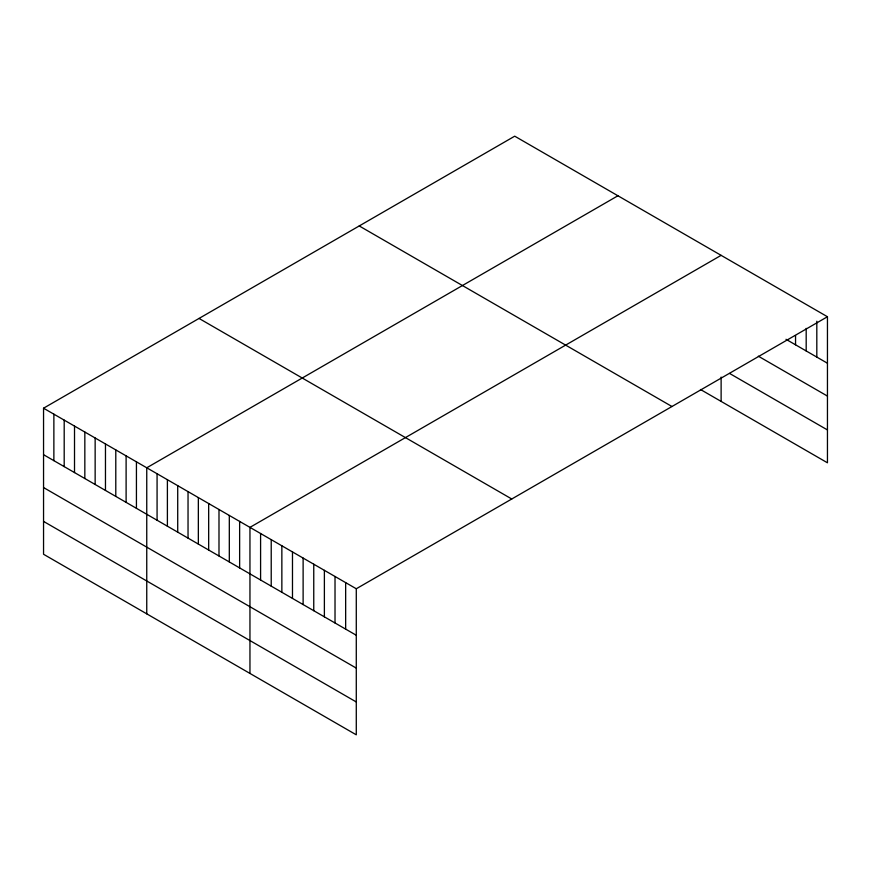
<?xml version="1.0" encoding="UTF-8"?>
<svg xmlns="http://www.w3.org/2000/svg" width="871" height="871" viewBox="0 0 871 871"><rect width="100%" height="100%" fill="white"/><g stroke="black" fill="none" stroke-linecap="round" stroke-linejoin="round"><path stroke-width="1.31" d="M43.55 408.205L356.283 588.763L356.283 734.819L43.55 554.261L43.55 408.205L514.717 136.181L827.45 316.739L827.45 462.795L700.48 389.489M617.92 195.768L146.753 467.792L146.753 613.848M721.123 255.345L249.955 527.369L249.955 673.435M356.283 588.763L827.45 316.739M785.98 339.287L827.45 363.229M758.336 356.185L827.45 396.087M729.626 373.463L827.45 429.936M359.233 225.948L671.966 406.507M199.034 318.438L511.767 498.996M43.55 454.695L356.283 635.253M43.55 487.553L356.283 668.111M43.55 521.402L356.283 701.961M816.813 321.225L816.813 357.088M806.187 328.367L806.187 350.948M795.55 335.52L795.55 344.818M721.123 377.067L721.123 401.4M345.656 582.623L345.656 629.112M335.019 576.482L335.019 622.972M324.382 570.342L324.382 616.842M313.756 564.201L313.756 610.702M303.119 558.071L303.119 604.561M292.482 551.931L292.482 598.421M281.856 545.79L281.856 592.28M271.219 539.65L271.219 586.139M260.592 533.509L260.592 580.01M239.634 521.413L239.634 567.903M229.313 515.458L229.313 561.947M218.991 509.502L218.991 555.992M208.67 503.536L208.67 550.037M198.348 497.581L198.348 544.07M188.038 491.625L188.038 538.115M177.717 485.659L177.717 532.159M167.395 479.703L167.395 526.204M157.074 473.748L157.074 520.237M136.431 461.826L136.431 508.326M126.11 455.871L126.11 502.371M115.789 449.915L115.789 496.405M105.467 443.96L105.467 490.449M95.146 437.993L95.146 484.494M84.835 432.038L84.835 478.527M74.514 426.082L74.514 472.572M64.193 420.127L64.193 466.616M53.871 414.161L53.871 460.661"/></g></svg>
